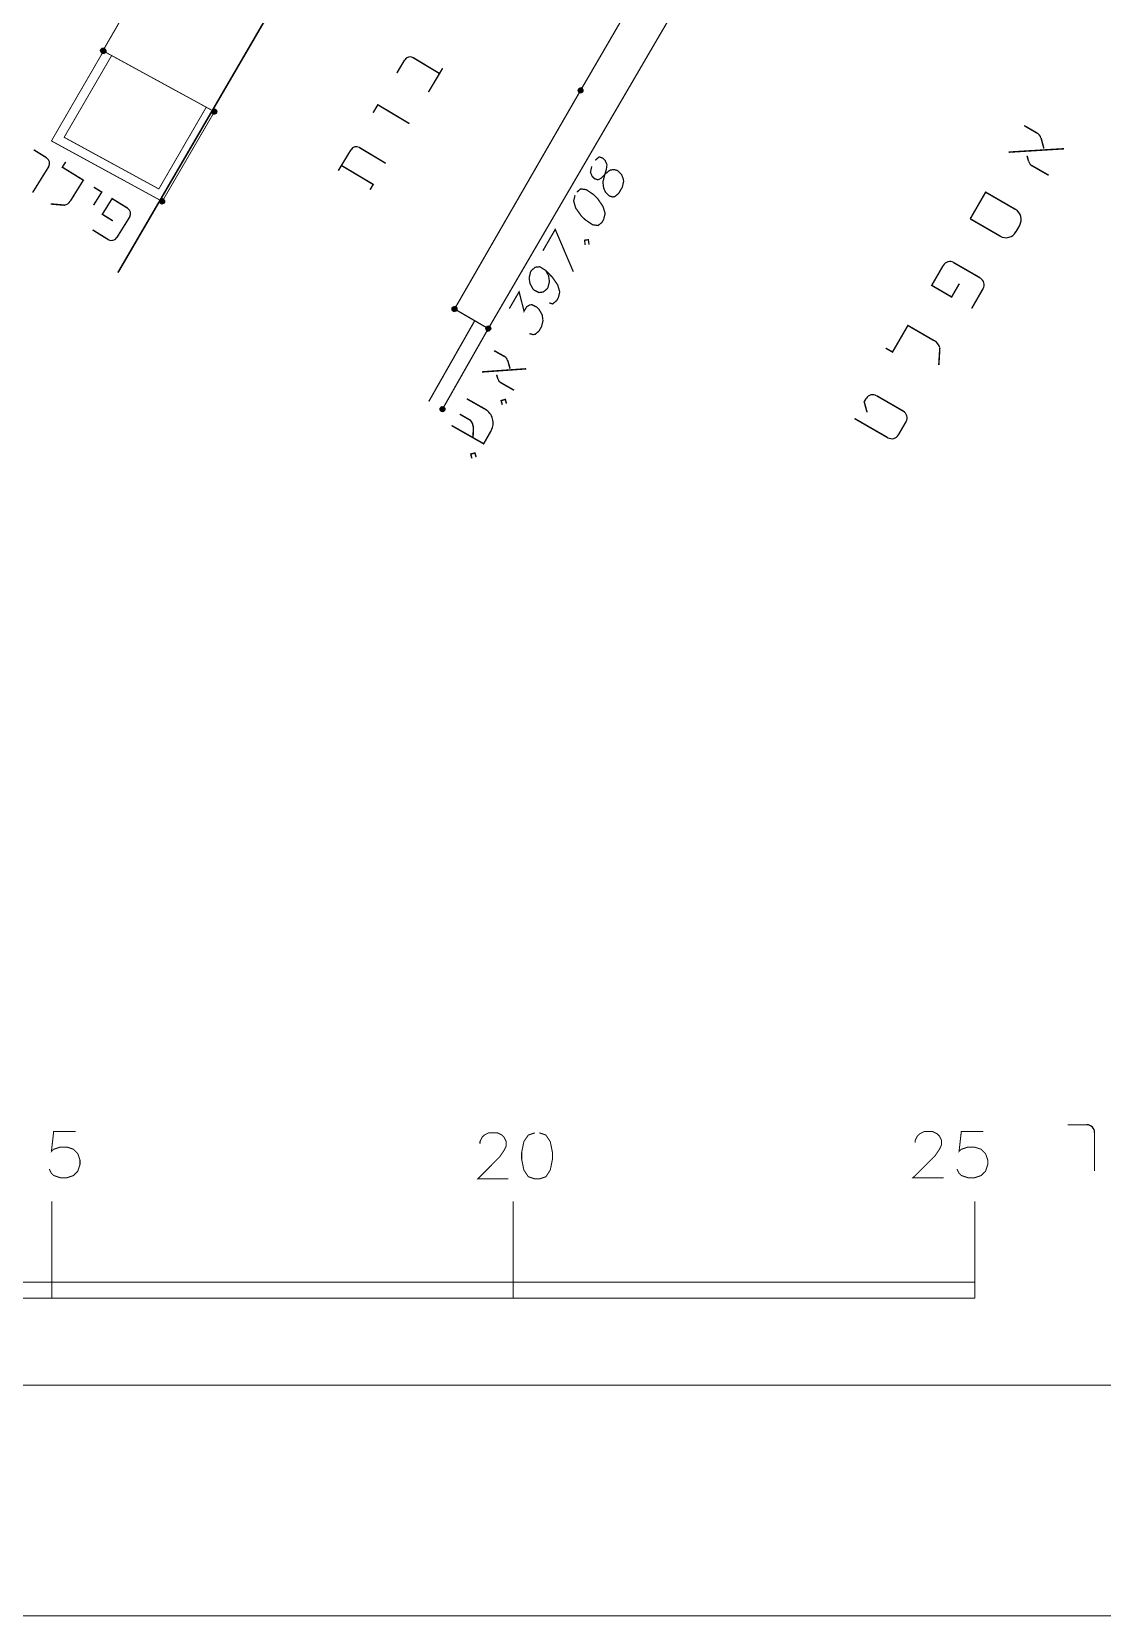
# Model space of a CAD drawing. Extents: x 489 to 720, y 1028 to 1176.
# Drawn here: x 621.92 to 633.53, y 1102.95 to 1120.13 of the extents above; entities that cross this region are included whole.
import ezdxf

# ---------------------------------------------------------------- set-up
doc = ezdxf.new("R2010")
doc.units = 0
doc.header["$MEASUREMENT"] = 0
for name, color, linetype in [('1202', 7, 'Continuous'), ('1501-EVEN-SOFA', 7, 'Continuous'), ('1501-PILER', 7, 'Continuous'), ('1501-SHAR', 7, 'Continuous'), ('2410-EVEN-SOFA', 7, 'Continuous'), ('2612-SHAR', 7, 'Continuous'), ('4035-PILER', 7, 'Continuous'), ('M1280', 7, 'Continuous'), ('M1602', 7, 'Continuous')]:
    doc.layers.add(name, color=color, linetype=linetype)

msp = doc.modelspace()

# ---------------------------------------------------------------- hatches: boundary and pattern name
at = {"layer": '1501-EVEN-SOFA', "linetype": 'Continuous', "ltscale": 0.045455}
for points in [[(627.849, 1119.501), (627.899, 1119.484), (627.852, 1119.511)], [(627.85, 1119.49), (627.892, 1119.477), (627.849, 1119.501)], [(627.892, 1119.477), (627.849, 1119.501), (627.899, 1119.484)], [(627.854, 1119.481), (627.882, 1119.472), (627.85, 1119.49)], [(627.882, 1119.472), (627.85, 1119.49), (627.892, 1119.477)], [(627.852, 1119.511), (627.901, 1119.494), (627.859, 1119.518)], [(627.899, 1119.484), (627.852, 1119.511), (627.901, 1119.494)], [(627.862, 1119.474), (627.871, 1119.471), (627.854, 1119.481)], [(627.871, 1119.471), (627.854, 1119.481), (627.882, 1119.472)], [(627.859, 1119.518), (627.901, 1119.504), (627.869, 1119.522)], [(627.901, 1119.494), (627.859, 1119.518), (627.901, 1119.504)], [(627.869, 1119.522), (627.896, 1119.513), (627.879, 1119.523)], [(627.901, 1119.504), (627.869, 1119.522), (627.896, 1119.513)], [(627.896, 1119.513), (627.879, 1119.523), (627.888, 1119.52)], [(626.482, 1117.129), (626.53, 1117.112), (626.485, 1117.138)], [(626.483, 1117.119), (626.524, 1117.105), (626.482, 1117.129)], [(626.524, 1117.105), (626.482, 1117.129), (626.53, 1117.112)], [(626.487, 1117.11), (626.515, 1117.101), (626.483, 1117.119)], [(626.515, 1117.101), (626.483, 1117.119), (626.524, 1117.105)], [(626.485, 1117.138), (626.534, 1117.122), (626.492, 1117.146)], [(626.53, 1117.112), (626.485, 1117.138), (626.534, 1117.122)], [(626.494, 1117.103), (626.504, 1117.099), (626.487, 1117.11)], [(626.504, 1117.099), (626.487, 1117.11), (626.515, 1117.101)], [(626.492, 1117.146), (626.533, 1117.132), (626.501, 1117.151)], [(626.534, 1117.122), (626.492, 1117.146), (626.533, 1117.132)], [(626.501, 1117.151), (626.528, 1117.141), (626.511, 1117.152)], [(626.533, 1117.132), (626.501, 1117.151), (626.528, 1117.141)], [(626.528, 1117.141), (626.511, 1117.152), (626.521, 1117.148)], [(626.851, 1116.927), (626.897, 1116.901), (626.847, 1116.916)], [(626.897, 1116.901), (626.847, 1116.916), (626.891, 1116.893)], [(626.847, 1116.916), (626.891, 1116.893), (626.849, 1116.906)], [(626.891, 1116.893), (626.849, 1116.906), (626.88, 1116.888)], [(626.849, 1116.906), (626.88, 1116.888), (626.853, 1116.897)], [(626.858, 1116.935), (626.9, 1116.91), (626.851, 1116.927)], [(626.9, 1116.91), (626.851, 1116.927), (626.897, 1116.901)], [(626.88, 1116.888), (626.853, 1116.897), (626.87, 1116.887)], [(626.853, 1116.897), (626.87, 1116.887), (626.861, 1116.89)], [(626.868, 1116.939), (626.9, 1116.92), (626.858, 1116.935)], [(626.9, 1116.92), (626.858, 1116.935), (626.9, 1116.91)], [(626.878, 1116.939), (626.895, 1116.929), (626.868, 1116.939)], [(626.895, 1116.929), (626.868, 1116.939), (626.9, 1116.92)], [(626.887, 1116.936), (626.878, 1116.939), (626.895, 1116.929)], [(626.354, 1116.052), (626.401, 1116.027), (626.351, 1116.043)], [(626.401, 1116.027), (626.351, 1116.043), (626.394, 1116.019)], [(626.351, 1116.043), (626.394, 1116.019), (626.352, 1116.032)], [(626.394, 1116.019), (626.352, 1116.032), (626.385, 1116.014)], [(626.352, 1116.032), (626.385, 1116.014), (626.357, 1116.023)], [(626.361, 1116.06), (626.403, 1116.036), (626.354, 1116.052)], [(626.403, 1116.036), (626.354, 1116.052), (626.401, 1116.027)], [(626.385, 1116.014), (626.357, 1116.023), (626.375, 1116.013)], [(626.357, 1116.023), (626.375, 1116.013), (626.365, 1116.016)], [(626.37, 1116.064), (626.403, 1116.046), (626.361, 1116.06)], [(626.403, 1116.046), (626.361, 1116.06), (626.403, 1116.036)], [(626.38, 1116.065), (626.399, 1116.055), (626.37, 1116.064)], [(626.399, 1116.055), (626.37, 1116.064), (626.403, 1116.046)], [(626.391, 1116.062), (626.38, 1116.065), (626.399, 1116.055)]]:
    msp.add_hatch(color=251, dxfattribs=at).paths.add_polyline_path(points, flags=0)
at = {"layer": '1501-PILER', "linetype": 'Continuous', "ltscale": 0.045455}
for points in [[(622.678, 1119.937), (622.725, 1119.911), (622.675, 1119.927)], [(622.685, 1119.945), (622.727, 1119.92), (622.678, 1119.937)], [(622.727, 1119.92), (622.678, 1119.937), (622.725, 1119.911)], [(622.694, 1119.949), (622.727, 1119.93), (622.685, 1119.945)], [(622.727, 1119.93), (622.685, 1119.945), (622.727, 1119.92)], [(622.704, 1119.949), (622.722, 1119.939), (622.694, 1119.949)], [(622.722, 1119.939), (622.694, 1119.949), (622.727, 1119.93)], [(622.715, 1119.946), (622.704, 1119.949), (622.722, 1119.939)], [(622.725, 1119.911), (622.675, 1119.927), (622.718, 1119.903)], [(622.675, 1119.927), (622.718, 1119.903), (622.676, 1119.916)], [(622.718, 1119.903), (622.676, 1119.916), (622.708, 1119.898)], [(622.676, 1119.916), (622.708, 1119.898), (622.68, 1119.907)], [(622.708, 1119.898), (622.68, 1119.907), (622.697, 1119.897)], [(622.68, 1119.907), (622.697, 1119.897), (622.688, 1119.901)], [(623.88, 1119.28), (623.927, 1119.254), (623.878, 1119.27)], [(623.927, 1119.254), (623.878, 1119.27), (623.92, 1119.246)], [(623.878, 1119.27), (623.92, 1119.246), (623.878, 1119.26)], [(623.92, 1119.246), (623.878, 1119.26), (623.91, 1119.241)], [(623.878, 1119.26), (623.91, 1119.241), (623.883, 1119.251)], [(623.887, 1119.288), (623.93, 1119.263), (623.88, 1119.28)], [(623.93, 1119.263), (623.88, 1119.28), (623.927, 1119.254)], [(623.91, 1119.241), (623.883, 1119.251), (623.9, 1119.24)], [(623.883, 1119.251), (623.9, 1119.24), (623.891, 1119.244)], [(623.897, 1119.293), (623.929, 1119.273), (623.887, 1119.288)], [(623.929, 1119.273), (623.887, 1119.288), (623.93, 1119.263)], [(623.908, 1119.293), (623.925, 1119.282), (623.897, 1119.293)], [(623.925, 1119.282), (623.897, 1119.293), (623.929, 1119.273)], [(623.917, 1119.289), (623.908, 1119.293), (623.925, 1119.282)], [(623.316, 1118.306), (623.361, 1118.28), (623.312, 1118.296)], [(623.361, 1118.28), (623.312, 1118.296), (623.354, 1118.272)], [(623.312, 1118.296), (623.354, 1118.272), (623.312, 1118.286)], [(623.354, 1118.272), (623.312, 1118.286), (623.345, 1118.268)], [(623.312, 1118.286), (623.345, 1118.268), (623.317, 1118.277)], [(623.322, 1118.314), (623.365, 1118.289), (623.316, 1118.306)], [(623.365, 1118.289), (623.316, 1118.306), (623.361, 1118.28)], [(623.345, 1118.268), (623.317, 1118.277), (623.335, 1118.266)], [(623.317, 1118.277), (623.335, 1118.266), (623.325, 1118.27)], [(623.332, 1118.319), (623.363, 1118.299), (623.322, 1118.314)], [(623.363, 1118.299), (623.322, 1118.314), (623.365, 1118.289)], [(623.342, 1118.319), (623.359, 1118.309), (623.332, 1118.319)], [(623.359, 1118.309), (623.332, 1118.319), (623.363, 1118.299)], [(623.351, 1118.315), (623.342, 1118.319), (623.359, 1118.309)]]:
    msp.add_hatch(color=7, dxfattribs=at).paths.add_polyline_path(points, flags=0)
at = {"layer": '1501-SHAR', "linetype": 'Continuous', "ltscale": 0.045455}
for points in [[(622.672, 1119.94), (622.672, 1119.921), (622.67, 1119.93)], [(622.678, 1119.949), (622.678, 1119.912), (622.672, 1119.94)], [(622.678, 1119.912), (622.672, 1119.94), (622.672, 1119.921)], [(622.686, 1119.955), (622.686, 1119.906), (622.678, 1119.949)], [(622.686, 1119.906), (622.678, 1119.949), (622.678, 1119.912)], [(622.696, 1119.957), (622.696, 1119.904), (622.686, 1119.955)], [(622.696, 1119.904), (622.686, 1119.955), (622.686, 1119.906)], [(622.707, 1119.955), (622.707, 1119.906), (622.696, 1119.957)], [(622.707, 1119.906), (622.696, 1119.957), (622.696, 1119.904)], [(622.715, 1119.949), (622.715, 1119.912), (622.707, 1119.955)], [(622.715, 1119.912), (622.707, 1119.955), (622.707, 1119.906)], [(622.72, 1119.94), (622.72, 1119.921), (622.715, 1119.949)], [(622.72, 1119.921), (622.715, 1119.949), (622.715, 1119.912)], [(622.722, 1119.93), (622.72, 1119.94), (622.72, 1119.921)]]:
    msp.add_hatch(color=7, dxfattribs=at).paths.add_polyline_path(points, flags=0)

# ---------------------------------------------------------------- linework, layer by layer
at = {"color": 250, "linetype": 'Continuous', "ltscale": 0.045455}
for points, const_width in [([(625.967, 1119.828), (625.882, 1119.685)], 0.0158), ([(626.345, 1119.68), (626.059, 1119.852)], 0.0158), ([(626.225, 1119.479), (626.379, 1119.737)], 0.0158), ([(625.625, 1119.255), (625.676, 1119.341), (626.019, 1119.136)], 0.0158), ([(632.83, 1119.031), (632.686, 1119.115)], 0.0158), ([(632.9, 1118.866), (632.869, 1118.98)], 0.0158), ([(622.086, 1118.764), (621.944, 1118.853)], 0.0158), ([(625.385, 1118.854), (625.247, 1118.626)], 0.0158), ([(625.762, 1118.706), (625.476, 1118.877)], 0.0158), ([(627.996, 1118.673), (627.982, 1118.61), (628, 1118.565), (628.028, 1118.538), (628.065, 1118.527), (628.099, 1118.545), (628.15, 1118.597), (628.193, 1118.632), (628.24, 1118.638), (628.277, 1118.627), (628.319, 1118.585), (628.337, 1118.54), (628.342, 1118.51), (628.327, 1118.446), (628.288, 1118.38), (628.246, 1118.345), (628.222, 1118.341), (628.185, 1118.353), (628.144, 1118.395), (628.125, 1118.439), (628.117, 1118.501), (628.132, 1118.564), (628.155, 1118.644), (628.161, 1118.691), (628.142, 1118.736), (628.115, 1118.763), (628.077, 1118.776), (628.034, 1118.739)], 0.0138), ([(632.518, 1118.827), (633.119, 1118.864)], 0.0158), ([(632.717, 1118.788), (632.733, 1118.73)], 0.0158), ([(621.932, 1118.389), (622.108, 1118.672)], 0.0158), ([(622.341, 1118.296), (622.482, 1118.523), (622.254, 1118.664), (622.291, 1118.721)], 0.0158), ([(625.282, 1118.682), (625.626, 1118.477), (625.592, 1118.42)], 0.0158), ([(632.771, 1118.68), (632.952, 1118.576)], 0.0158), ([(622.596, 1118.447), (622.682, 1118.394), (622.593, 1118.252)], 0.0158), ([(627.815, 1118.36), (627.8, 1118.296), (627.822, 1118.221), (627.883, 1118.135), (627.925, 1118.094), (628.004, 1118.04), (628.065, 1118.031), (628.108, 1118.066), (628.126, 1118.099), (628.141, 1118.163), (628.118, 1118.238), (628.059, 1118.324), (628.017, 1118.366), (627.937, 1118.42), (627.876, 1118.429), (627.834, 1118.393)], 0.0138), ([(632.593, 1118.205), (632.268, 1118.393), (632.101, 1118.104)], 0.0158), ([(622.129, 1118.265), (622.278, 1118.252)], 0.0158), ([(622.965, 1118.218), (622.794, 1118.323), (622.688, 1118.153), (622.802, 1118.082)], 0.0158), ([(622.844, 1117.898), (622.986, 1118.126)], 0.0158), ([(632.101, 1118.104), (632.426, 1117.916)], 0.0158), ([(622.583, 1117.984), (622.753, 1117.878)], 0.0158), ([(627.466, 1117.757), (627.6, 1117.989), (627.796, 1117.53)], 0.0138), ([(627.925, 1117.819), (627.918, 1117.872), (627.959, 1117.877), (627.967, 1117.823)], 0.0138), ([(632.596, 1117.962), (632.638, 1118.034)], 0.0158), ([(627.496, 1117.545), (627.528, 1117.486), (627.537, 1117.424), (627.522, 1117.362), (627.513, 1117.345), (627.47, 1117.31), (627.424, 1117.304), (627.372, 1117.33), (627.358, 1117.344), (627.326, 1117.402), (627.317, 1117.463), (627.332, 1117.527), (627.342, 1117.544), (627.384, 1117.579), (627.432, 1117.584), (627.496, 1117.545), (627.566, 1117.474), (627.626, 1117.388), (627.649, 1117.313), (627.634, 1117.249), (627.615, 1117.216), (627.572, 1117.181), (627.535, 1117.193)], 0.0138), ([(631.808, 1117.598), (631.683, 1117.382), (631.899, 1117.256), (631.983, 1117.401)], 0.0158), ([(632.211, 1117.462), (631.921, 1117.629)], 0.0158), ([(627.102, 1117.13), (627.208, 1117.312), (627.262, 1117.102), (627.291, 1117.151), (627.324, 1117.17), (627.347, 1117.172), (627.399, 1117.147), (627.426, 1117.119), (627.459, 1117.061), (627.467, 1116.999), (627.452, 1116.936), (627.424, 1116.887), (627.382, 1116.851), (627.358, 1116.848), (627.32, 1116.86)], 0.0138), ([(632.116, 1117.131), (632.241, 1117.348)], 0.0158), ([(631.713, 1116.78), (631.425, 1116.947), (631.258, 1116.659), (631.185, 1116.701)], 0.0158), ([(627.053, 1116.609), (626.937, 1116.674)], 0.0158), ([(631.76, 1116.518), (631.771, 1116.704)], 0.0158), ([(627.11, 1116.477), (627.085, 1116.568)], 0.0158), ([(626.805, 1116.443), (627.285, 1116.477)], 0.0158), ([(626.965, 1116.413), (626.977, 1116.368)], 0.0158), ([(627.009, 1116.327), (627.153, 1116.245)], 0.0158), ([(626.844, 1116.037), (626.641, 1116.152)], 0.0158), ([(630.971, 1116.155), (630.951, 1116.119), (630.982, 1116.005)], 0.0158), ([(631.375, 1116.018), (631.086, 1116.185)], 0.0158), ([(626.708, 1115.73), (626.713, 1115.841), (626.701, 1115.887), (626.68, 1115.919), (626.565, 1115.985)], 0.0158), ([(627.026, 1116.087), (627.013, 1116.132), (627.059, 1116.145), (627.071, 1116.099)], 0.0158), ([(626.476, 1115.862), (626.824, 1115.664), (626.907, 1115.81)], 0.0158), ([(630.846, 1115.938), (631.208, 1115.729)], 0.0158), ([(631.321, 1115.76), (631.405, 1115.904)], 0.0158), ([(626.696, 1115.506), (626.684, 1115.552), (626.729, 1115.564), (626.742, 1115.519)], 0.0158)]:
    msp.add_lwpolyline(points, dxfattribs=dict(at, const_width=const_width))
for centre, radius, start, end in [((626.024, 1119.794), 0.0659, 59.1394, 149.1339), ((632.788, 1118.96), 0.083, 14.9359, 59.9359), ((632.788, 1118.96), 0.083, 14.9359, 59.9359), ((622.051, 1118.707), 0.0659, 328.0902, 418.0847), ((625.442, 1118.82), 0.0659, 59.1394, 149.1339), ((632.813, 1118.752), 0.083, 194.9304, 239.9304), ((632.813, 1118.752), 0.083, 194.9304, 239.9304), ((622.255, 1118.349), 0.1, 283.0847, 328.0847), ((622.929, 1118.161), 0.0659, 328.0902, 418.0847), ((632.529, 1118.096), 0.125, 329.9304, 419.9304), ((622.788, 1117.935), 0.0659, 238.0847, 328.0847), ((632.488, 1118.024), 0.125, 239.9304, 329.9304), ((631.88, 1117.557), 0.083, 59.9359, 149.9304), ((632.169, 1117.389), 0.083, 329.9304, 419.9304), ((631.651, 1116.671), 0.125, 14.9359, 59.9359), ((627.02, 1116.551), 0.0659, 15.4028, 60.4028), ((627.02, 1116.551), 0.0659, 15.4028, 60.4028), ((627.042, 1116.385), 0.0659, 195.3973, 240.3973), ((627.042, 1116.385), 0.0659, 195.3973, 240.3973), ((631.044, 1116.113), 0.083, 59.9359, 149.9304), ((626.761, 1115.891), 0.166, 330.3973, 420.3974), ((631.333, 1115.946), 0.083, 329.9304, 419.9304), ((631.25, 1115.802), 0.083, 239.9304, 329.9304)]:
    msp.add_arc(centre, radius, start, end, dxfattribs=at)
at = {"layer": '1202', "color": 7, "linetype": 'Continuous', "ltscale": 0.045455, "const_width": 0.0112}
for points in [[(585.132, 1102.952), (658.965, 1102.952), (658.965, 1175.784), (585.132, 1175.784)], [(587.634, 1105.454), (656.462, 1105.454), (656.462, 1173.281), (587.634, 1173.281)], [(633.367, 1108.277), (633.158, 1108.277)], [(622.399, 1108.203), (622.16, 1108.203), (622.136, 1107.988), (622.16, 1108.012), (622.232, 1108.036), (622.303, 1108.036), (622.375, 1108.012), (622.422, 1107.964), (622.446, 1107.894), (622.446, 1107.846), (622.422, 1107.774), (622.375, 1107.727), (622.303, 1107.703), (622.232, 1107.703), (622.16, 1107.727), (622.136, 1107.751), (622.112, 1107.798)], [(626.784, 1108.071), (626.784, 1108.095), (626.808, 1108.143), (626.83, 1108.166), (626.878, 1108.19), (626.974, 1108.19), (627.021, 1108.166), (627.045, 1108.143), (627.069, 1108.095), (627.069, 1108.047), (627.045, 1108.001), (626.997, 1107.929), (626.76, 1107.69), (627.093, 1107.69)], [(627.379, 1108.19), (627.308, 1108.166), (627.26, 1108.095), (627.236, 1107.977), (627.236, 1107.905), (627.26, 1107.786), (627.308, 1107.714), (627.379, 1107.69), (627.427, 1107.69), (627.499, 1107.714), (627.546, 1107.786), (627.57, 1107.905), (627.57, 1107.977), (627.546, 1108.095), (627.499, 1108.166), (627.427, 1108.19)], [(631.504, 1108.084), (631.504, 1108.107), (631.528, 1108.155), (631.552, 1108.179), (631.6, 1108.203), (631.695, 1108.203), (631.743, 1108.179), (631.767, 1108.155), (631.79, 1108.107), (631.79, 1108.06), (631.767, 1108.012), (631.719, 1107.941), (631.48, 1107.703), (631.813, 1107.703)], [(632.243, 1108.203), (632.004, 1108.203), (631.98, 1107.988), (632.004, 1108.012), (632.076, 1108.036), (632.147, 1108.036), (632.219, 1108.012), (632.267, 1107.964), (632.291, 1107.894), (632.291, 1107.846), (632.267, 1107.774), (632.219, 1107.727), (632.147, 1107.703), (632.076, 1107.703), (632.004, 1107.727), (631.98, 1107.751), (631.957, 1107.798)], [(633.45, 1107.777), (633.45, 1108.194)], [(622.14, 1106.396), (622.14, 1107.447)], [(627.145, 1106.396), (627.145, 1107.447)], [(632.151, 1106.396), (632.151, 1107.447)], [(602.117, 1106.571), (632.151, 1106.571)], [(602.117, 1106.396), (632.151, 1106.396)]]:
    msp.add_lwpolyline(points, dxfattribs=at)
at = {"layer": '1202', "color": 7, "linetype": 'Continuous', "ltscale": 0.045455}
msp.add_arc((633.367, 1108.194), 0.083, 0.0055, 90, dxfattribs=at)
at = {"layer": '1501-EVEN-SOFA', "color": 251, "linetype": 'Continuous', "ltscale": 0.045455, "const_width": 0.0138}
for points in [[(627.844, 1119.497), (627.905, 1119.497)], [(626.477, 1117.126), (626.538, 1117.126)], [(626.843, 1116.913), (626.904, 1116.913)], [(626.346, 1116.039), (626.408, 1116.039)]]:
    msp.add_lwpolyline(points, dxfattribs=at)
at = {"layer": '1501-EVEN-SOFA', "color": 251, "linetype": 'Continuous', "ltscale": 0.045455}
for points in [[(627.849, 1119.501), (627.899, 1119.484), (627.852, 1119.511)], [(627.85, 1119.49), (627.892, 1119.477), (627.849, 1119.501)], [(627.892, 1119.477), (627.849, 1119.501), (627.899, 1119.484)], [(627.854, 1119.481), (627.882, 1119.472), (627.85, 1119.49)], [(627.882, 1119.472), (627.85, 1119.49), (627.892, 1119.477)], [(627.852, 1119.511), (627.901, 1119.494), (627.859, 1119.518)], [(627.899, 1119.484), (627.852, 1119.511), (627.901, 1119.494)], [(627.862, 1119.474), (627.871, 1119.471), (627.854, 1119.481)], [(627.871, 1119.471), (627.854, 1119.481), (627.882, 1119.472)], [(627.859, 1119.518), (627.901, 1119.504), (627.869, 1119.522)], [(627.901, 1119.494), (627.859, 1119.518), (627.901, 1119.504)], [(627.869, 1119.522), (627.896, 1119.513), (627.879, 1119.523)], [(627.901, 1119.504), (627.869, 1119.522), (627.896, 1119.513)], [(627.896, 1119.513), (627.879, 1119.523), (627.888, 1119.52)], [(626.482, 1117.129), (626.53, 1117.112), (626.485, 1117.138)], [(626.483, 1117.119), (626.524, 1117.105), (626.482, 1117.129)], [(626.524, 1117.105), (626.482, 1117.129), (626.53, 1117.112)], [(626.487, 1117.11), (626.515, 1117.101), (626.483, 1117.119)], [(626.515, 1117.101), (626.483, 1117.119), (626.524, 1117.105)], [(626.485, 1117.138), (626.534, 1117.122), (626.492, 1117.146)], [(626.53, 1117.112), (626.485, 1117.138), (626.534, 1117.122)], [(626.494, 1117.103), (626.504, 1117.099), (626.487, 1117.11)], [(626.504, 1117.099), (626.487, 1117.11), (626.515, 1117.101)], [(626.492, 1117.146), (626.533, 1117.132), (626.501, 1117.151)], [(626.534, 1117.122), (626.492, 1117.146), (626.533, 1117.132)], [(626.501, 1117.151), (626.528, 1117.141), (626.511, 1117.152)], [(626.533, 1117.132), (626.501, 1117.151), (626.528, 1117.141)], [(626.528, 1117.141), (626.511, 1117.152), (626.521, 1117.148)], [(626.851, 1116.927), (626.897, 1116.901), (626.847, 1116.916)], [(626.897, 1116.901), (626.847, 1116.916), (626.891, 1116.893)], [(626.847, 1116.916), (626.891, 1116.893), (626.849, 1116.906)], [(626.891, 1116.893), (626.849, 1116.906), (626.88, 1116.888)], [(626.849, 1116.906), (626.88, 1116.888), (626.853, 1116.897)], [(626.858, 1116.935), (626.9, 1116.91), (626.851, 1116.927)], [(626.9, 1116.91), (626.851, 1116.927), (626.897, 1116.901)], [(626.88, 1116.888), (626.853, 1116.897), (626.87, 1116.887)], [(626.853, 1116.897), (626.87, 1116.887), (626.861, 1116.89)], [(626.868, 1116.939), (626.9, 1116.92), (626.858, 1116.935)], [(626.9, 1116.92), (626.858, 1116.935), (626.9, 1116.91)], [(626.878, 1116.939), (626.895, 1116.929), (626.868, 1116.939)], [(626.895, 1116.929), (626.868, 1116.939), (626.9, 1116.92)], [(626.887, 1116.936), (626.878, 1116.939), (626.895, 1116.929)], [(626.354, 1116.052), (626.401, 1116.027), (626.351, 1116.043)], [(626.401, 1116.027), (626.351, 1116.043), (626.394, 1116.019)], [(626.351, 1116.043), (626.394, 1116.019), (626.352, 1116.032)], [(626.394, 1116.019), (626.352, 1116.032), (626.385, 1116.014)], [(626.352, 1116.032), (626.385, 1116.014), (626.357, 1116.023)], [(626.361, 1116.06), (626.403, 1116.036), (626.354, 1116.052)], [(626.403, 1116.036), (626.354, 1116.052), (626.401, 1116.027)], [(626.385, 1116.014), (626.357, 1116.023), (626.375, 1116.013)], [(626.357, 1116.023), (626.375, 1116.013), (626.365, 1116.016)], [(626.37, 1116.064), (626.403, 1116.046), (626.361, 1116.06)], [(626.403, 1116.046), (626.361, 1116.06), (626.403, 1116.036)], [(626.38, 1116.065), (626.399, 1116.055), (626.37, 1116.064)], [(626.399, 1116.055), (626.37, 1116.064), (626.403, 1116.046)], [(626.391, 1116.062), (626.38, 1116.065), (626.399, 1116.055)]]:
    msp.add_lwpolyline(points, dxfattribs=at)
for centre in [(627.875, 1119.497), (626.508, 1117.126), (626.874, 1116.913), (626.377, 1116.039)]:
    msp.add_circle(centre, 0.0261, dxfattribs=at)
at = {"layer": '1501-PILER', "color": 7, "linetype": 'Continuous', "ltscale": 0.045455}
for points in [[(622.678, 1119.937), (622.725, 1119.911), (622.675, 1119.927)], [(622.685, 1119.945), (622.727, 1119.92), (622.678, 1119.937)], [(622.727, 1119.92), (622.678, 1119.937), (622.725, 1119.911)], [(622.694, 1119.949), (622.727, 1119.93), (622.685, 1119.945)], [(622.727, 1119.93), (622.685, 1119.945), (622.727, 1119.92)], [(622.704, 1119.949), (622.722, 1119.939), (622.694, 1119.949)], [(622.722, 1119.939), (622.694, 1119.949), (622.727, 1119.93)], [(622.715, 1119.946), (622.704, 1119.949), (622.722, 1119.939)], [(622.725, 1119.911), (622.675, 1119.927), (622.718, 1119.903)], [(622.675, 1119.927), (622.718, 1119.903), (622.676, 1119.916)], [(622.718, 1119.903), (622.676, 1119.916), (622.708, 1119.898)], [(622.676, 1119.916), (622.708, 1119.898), (622.68, 1119.907)], [(622.708, 1119.898), (622.68, 1119.907), (622.697, 1119.897)], [(622.68, 1119.907), (622.697, 1119.897), (622.688, 1119.901)], [(623.88, 1119.28), (623.927, 1119.254), (623.878, 1119.27)], [(623.927, 1119.254), (623.878, 1119.27), (623.92, 1119.246)], [(623.878, 1119.27), (623.92, 1119.246), (623.878, 1119.26)], [(623.92, 1119.246), (623.878, 1119.26), (623.91, 1119.241)], [(623.878, 1119.26), (623.91, 1119.241), (623.883, 1119.251)], [(623.887, 1119.288), (623.93, 1119.263), (623.88, 1119.28)], [(623.93, 1119.263), (623.88, 1119.28), (623.927, 1119.254)], [(623.91, 1119.241), (623.883, 1119.251), (623.9, 1119.24)], [(623.883, 1119.251), (623.9, 1119.24), (623.891, 1119.244)], [(623.897, 1119.293), (623.929, 1119.273), (623.887, 1119.288)], [(623.929, 1119.273), (623.887, 1119.288), (623.93, 1119.263)], [(623.908, 1119.293), (623.925, 1119.282), (623.897, 1119.293)], [(623.925, 1119.282), (623.897, 1119.293), (623.929, 1119.273)], [(623.917, 1119.289), (623.908, 1119.293), (623.925, 1119.282)], [(623.316, 1118.306), (623.361, 1118.28), (623.312, 1118.296)], [(623.361, 1118.28), (623.312, 1118.296), (623.354, 1118.272)], [(623.312, 1118.296), (623.354, 1118.272), (623.312, 1118.286)], [(623.354, 1118.272), (623.312, 1118.286), (623.345, 1118.268)], [(623.312, 1118.286), (623.345, 1118.268), (623.317, 1118.277)], [(623.322, 1118.314), (623.365, 1118.289), (623.316, 1118.306)], [(623.365, 1118.289), (623.316, 1118.306), (623.361, 1118.28)], [(623.345, 1118.268), (623.317, 1118.277), (623.335, 1118.266)], [(623.317, 1118.277), (623.335, 1118.266), (623.325, 1118.27)], [(623.332, 1118.319), (623.363, 1118.299), (623.322, 1118.314)], [(623.363, 1118.299), (623.322, 1118.314), (623.365, 1118.289)], [(623.342, 1118.319), (623.359, 1118.309), (623.332, 1118.319)], [(623.359, 1118.309), (623.332, 1118.319), (623.363, 1118.299)], [(623.351, 1118.315), (623.342, 1118.319), (623.359, 1118.309)]]:
    msp.add_lwpolyline(points, dxfattribs=at)
at = {"layer": '1501-PILER', "color": 7, "linetype": 'Continuous', "ltscale": 0.045455, "const_width": 0.01}
for points in [[(622.679, 1119.923), (622.724, 1119.923)], [(623.883, 1119.266), (623.927, 1119.266)], [(623.317, 1118.293), (623.361, 1118.293)]]:
    msp.add_lwpolyline(points, dxfattribs=at)
at = {"layer": '1501-PILER', "color": 7, "linetype": 'Continuous', "ltscale": 0.045455}
for centre in [(622.701, 1119.923), (623.904, 1119.266), (623.338, 1118.293)]:
    msp.add_circle(centre, 0.0261, dxfattribs=at)
at = {"layer": '1501-SHAR', "color": 7, "linetype": 'Continuous', "ltscale": 0.045455}
for points in [[(622.672, 1119.94), (622.672, 1119.921), (622.67, 1119.93)], [(622.678, 1119.949), (622.678, 1119.912), (622.672, 1119.94)], [(622.678, 1119.912), (622.672, 1119.94), (622.672, 1119.921)], [(622.686, 1119.955), (622.686, 1119.906), (622.678, 1119.949)], [(622.686, 1119.906), (622.678, 1119.949), (622.678, 1119.912)], [(622.696, 1119.957), (622.696, 1119.904), (622.686, 1119.955)], [(622.696, 1119.904), (622.686, 1119.955), (622.686, 1119.906)], [(622.707, 1119.955), (622.707, 1119.906), (622.696, 1119.957)], [(622.707, 1119.906), (622.696, 1119.957), (622.696, 1119.904)], [(622.715, 1119.949), (622.715, 1119.912), (622.707, 1119.955)], [(622.715, 1119.912), (622.707, 1119.955), (622.707, 1119.906)], [(622.72, 1119.94), (622.72, 1119.921), (622.715, 1119.949)], [(622.72, 1119.921), (622.715, 1119.949), (622.715, 1119.912)], [(622.722, 1119.93), (622.72, 1119.94), (622.72, 1119.921)]]:
    msp.add_lwpolyline(points, dxfattribs=at)
at = {"layer": '1501-SHAR', "color": 7, "linetype": 'Continuous', "ltscale": 0.045455, "const_width": 0.0112}
msp.add_lwpolyline([(622.671, 1119.93), (622.721, 1119.93)], dxfattribs=at)
at = {"layer": '1501-SHAR', "color": 7, "linetype": 'Continuous', "ltscale": 0.045455}
msp.add_circle((622.696, 1119.93), 0.0261, dxfattribs=at)
at = {"layer": '2410-EVEN-SOFA', "color": 251, "linetype": 'Continuous', "ltscale": 0.045455, "const_width": 0.0138}
for points in [[(644.612, 1144.402), (642.754, 1141.191), (640.776, 1140.666), (638.051, 1136.062), (636.187, 1132.869), (634.171, 1129.412), (633.758, 1129.609), (630.936, 1124.759), (627.875, 1119.497), (626.508, 1117.126), (626.874, 1116.913), (626.377, 1116.039)], [(626.874, 1116.913), (634.171, 1129.412)], [(626.726, 1116.997), (626.229, 1116.123)]]:
    msp.add_lwpolyline(points, dxfattribs=at)
at = {"layer": '2612-SHAR', "color": 7, "linetype": 'Continuous', "ltscale": 0.045455, "const_width": 0.0118}
msp.add_lwpolyline([(622.696, 1119.93), (625.693, 1125.119)], dxfattribs=at)
at = {"layer": '4035-PILER', "color": 7, "linetype": 'Continuous', "ltscale": 0.045455, "const_width": 0.01}
for points in [[(622.701, 1119.923), (622.136, 1118.949), (623.338, 1118.293)], [(622.788, 1119.873), (622.274, 1118.988), (623.301, 1118.428), (623.817, 1119.318)], [(623.338, 1118.293), (623.904, 1119.266), (622.701, 1119.923)]]:
    msp.add_lwpolyline(points, dxfattribs=at)
at = {"layer": 'M1280', "color": 7, "linetype": 'Continuous', "ltscale": 0.045455, "const_width": 0.0112}
msp.add_lwpolyline([(587.634, 1105.454), (656.462, 1105.454), (656.462, 1173.281), (587.634, 1173.281)], dxfattribs=at)
at = {"layer": 'M1602', "color": 214, "linetype": 'Continuous', "ltscale": 0.045455, "const_width": 0.0182}
msp.add_lwpolyline([(622.857, 1117.52), (627.266, 1125.091), (637.341, 1142.395)], dxfattribs=at)

doc.saveas('drawing.dxf')
